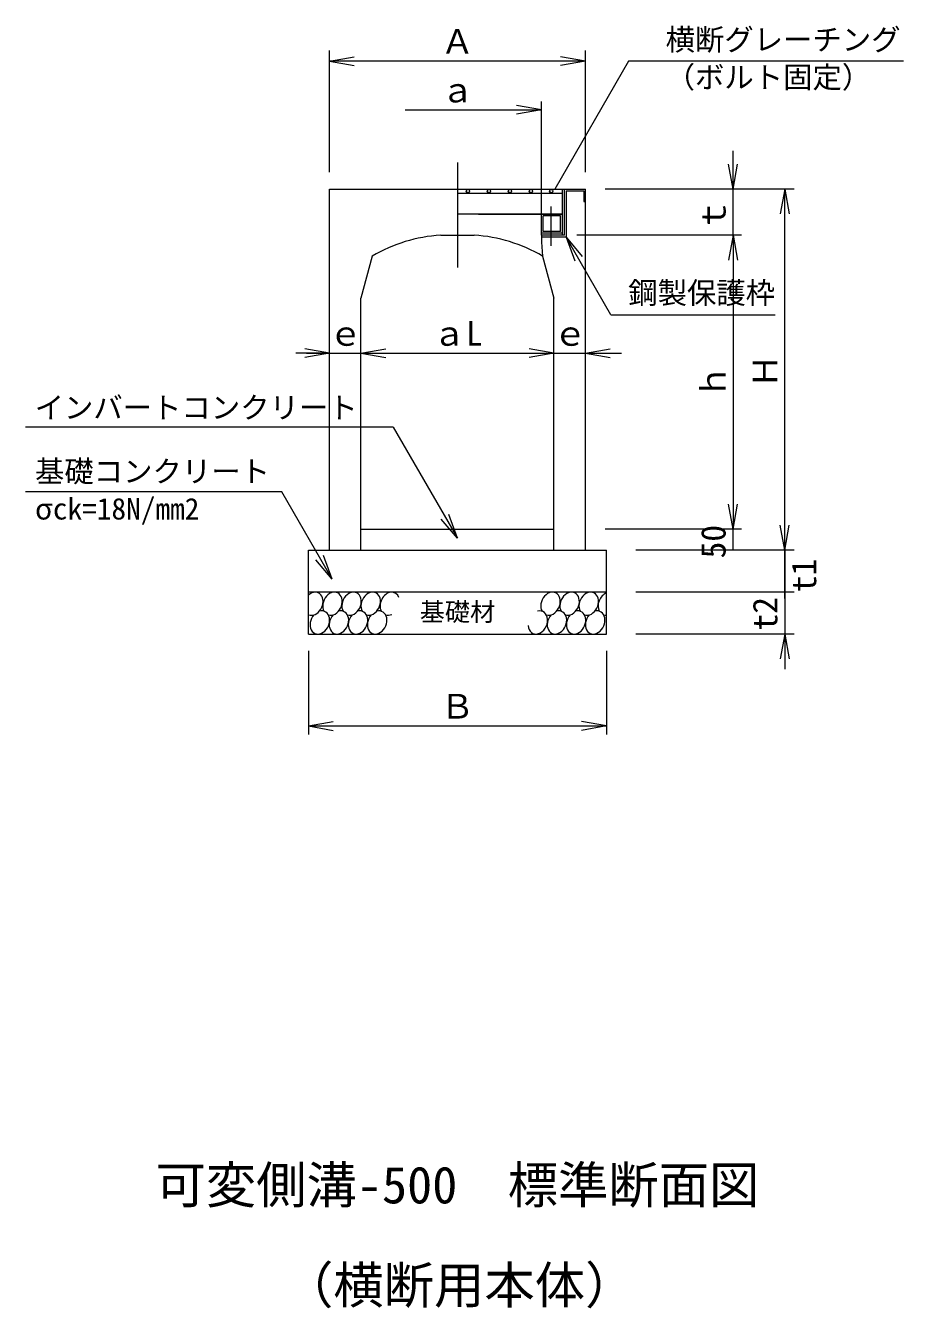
# Model space of a CAD drawing. Units: millimetres, scale not verified. Extents: x -9827 to 24783, y 2654 to 14130.
# Drawn here: x 6449 to 8536, y 5778 to 8833 of the extents above; entities that cross this region are included whole.
import ezdxf
from ezdxf.enums import TextEntityAlignment as Align

# ---------------------------------------------------------------- set-up
doc = ezdxf.new("R2010")
doc.units = ezdxf.units.MM
doc.header["$LTSCALE"] = 20
doc.layers.add('Layer1', color=4, linetype='Continuous', lineweight=18)
doc.styles.add('ＭＳ ゴシック-5.0-0.0', font='')
doc.styles.get('ＭＳ ゴシック-5.0-0.0').set_extended_font_data('ＭＳ ゴシック-5.0-0.0')

msp = doc.modelspace()

# ---------------------------------------------------------------- linework, layer by layer
at = {"layer": 'Layer1'}
for p, q in [((7173.12, 8484.25), (7173.12, 8773.96)), ((7783.12, 8484.25), (7783.12, 8773.96)), ((7173.12, 8748.69), (7232.21, 8759.11)), ((7173.12, 8748.69), (7232.21, 8738.27)), ((7783.12, 8748.69), (7173.12, 8748.69)), ((7885.94, 8748.69), (7710.17, 8444.25)), ((7783.12, 8748.69), (7724.03, 8759.11)), ((7783.12, 8748.69), (7724.03, 8738.27)), ((8541.01, 8748.69), (7885.94, 8748.69)), ((7678.12, 8371.25), (7678.12, 8652.82)), ((7353.69, 8632.82), (7678.12, 8632.82)), ((7678.12, 8632.82), (7619.03, 8643.24)), ((7678.12, 8632.82), (7619.03, 8622.4)), ((8134.91, 8319.25), (8134.91, 8535.45)), ((7478.12, 8507.17), (7478.12, 8256.95)), ((8134.91, 8444.25), (8124.5, 8503.34)), ((8134.91, 8444.25), (8145.33, 8503.34)), ((7173.12, 8444.25), (7783.12, 8444.25)), ((7173.12, 7584.25), (7173.12, 8444.25)), ((7478.12, 8434.25), (7728.12, 8434.25)), ((7728.12, 8334.25), (7728.12, 8444.25)), ((7733.12, 8334.25), (7733.12, 8444.25)), ((7737.12, 8440.25), (7779.12, 8440.25)), ((7737.12, 8440.25), (7737.12, 8329.25)), ((7779.12, 8440.25), (7779.12, 8414.25)), ((7783.12, 7584.25), (7783.12, 8444.25)), ((8281.08, 8444.25), (7829.89, 8444.25)), ((8258.13, 8444.25), (8247.71, 8385.16)), ((8258.13, 8444.25), (8268.55, 8385.16)), ((8258.13, 7469.25), (8258.13, 8444.25)), ((7701.62, 8309.22), (7701.62, 8402.57)), ((7779.12, 8414.25), (7783.12, 8414.25)), ((7728.12, 8384.25), (7478.12, 8384.25)), ((7528.12, 8384.25), (7728.12, 8384.25)), ((7678.12, 8334.25), (7678.12, 8384.25)), ((7682.12, 8343.25), (7682.12, 8380.25)), ((7724.12, 8380.25), (7682.12, 8380.25)), ((7724.12, 8343.25), (7724.12, 8380.25)), ((7724.12, 8343.25), (7682.12, 8343.25)), ((7438.12, 8334.25), (7518.12, 8334.25)), ((7728.12, 8339.25), (7678.12, 8339.25)), ((7678.12, 8334.25), (7678.12, 8317.91)), ((7733.12, 8334.25), (7678.12, 8334.25)), ((7737.12, 8329.25), (7678.12, 8329.25)), ((7678.12, 8317.91), (7681.12, 8284.25)), ((7737.12, 8329.25), (7775.69, 8283.29)), ((7737.12, 8329.25), (7757.64, 8272.87)), ((7843.97, 8144.19), (7737.12, 8329.25)), ((8154.91, 8334.25), (7762.69, 8334.25)), ((8134.91, 8334.25), (8124.5, 8275.16)), ((8134.91, 8334.25), (8124.5, 8275.16)), ((8134.91, 8334.25), (8124.5, 8275.16)), ((8134.91, 8334.25), (8145.33, 8275.16)), ((8134.91, 8334.25), (8145.33, 8275.16)), ((8134.91, 8334.25), (8145.33, 8275.16)), ((8134.91, 8319.25), (8134.91, 7634.25)), ((7275.12, 8284.25), (7248.12, 8184.25)), ((7681.12, 8284.25), (7708.12, 8184.25)), ((7248.12, 7584.25), (7248.12, 8184.25)), ((7708.12, 7584.25), (7708.12, 8184.25)), ((7843.97, 8144.19), (8235.24, 8144.19)), ((7173.12, 8053.24), (7093.12, 8053.24)), ((7173.12, 8053.24), (7114.03, 8063.66)), ((7173.12, 8053.24), (7114.03, 8042.82)), ((7118.12, 8053.24), (7869.39, 8053.24)), ((7248.12, 8053.24), (7307.21, 8063.66)), ((7248.12, 8053.24), (7307.21, 8063.66)), ((7248.12, 8053.24), (7307.21, 8042.82)), ((7248.12, 8053.24), (7307.21, 8042.82)), ((7708.12, 8053.24), (7649.03, 8063.66)), ((7708.12, 8053.24), (7649.03, 8063.66)), ((7708.12, 8053.24), (7649.03, 8042.82)), ((7708.12, 8053.24), (7649.03, 8042.82)), ((7783.12, 8053.24), (7842.21, 8063.66)), ((7783.12, 8053.24), (7842.21, 8042.82)), ((7325.19, 7877.11), (6448.88, 7877.11)), ((7325.19, 7877.11), (7478.12, 7612.22)), ((7059.7, 7722.72), (6448.88, 7722.72)), ((7179.47, 7515.27), (7059.7, 7722.72)), ((8134.91, 7634.25), (8124.5, 7693.34)), ((8134.91, 7634.25), (8124.5, 7693.34)), ((8134.91, 7634.25), (8145.33, 7693.34)), ((8134.91, 7634.25), (8145.33, 7693.34)), ((7478.12, 7612.22), (7439.56, 7658.18)), ((7478.12, 7612.22), (7457.6, 7668.6)), ((8258.13, 7584.25), (8247.71, 7643.34)), ((8258.13, 7584.25), (8268.55, 7643.34)), ((7248.12, 7634.25), (7708.12, 7634.25)), ((8154.91, 7634.25), (7829.89, 7634.25)), ((8134.91, 7584.25), (8134.91, 7634.25)), ((7123.12, 7584.25), (7833.12, 7584.25)), ((7123.12, 7384.25), (7123.12, 7584.25)), ((7833.12, 7384.25), (7833.12, 7584.25)), ((8281.08, 7584.25), (7902.92, 7584.25)), ((8258.13, 7584.25), (8258.13, 7344.25)), ((7179.47, 7515.27), (7140.9, 7561.23)), ((7179.47, 7515.27), (7158.95, 7571.65)), ((7833.12, 7484.25), (7123.12, 7484.25)), ((8281.08, 7484.25), (7902.92, 7484.25)), ((8258.13, 7464.25), (8258.13, 7384.25)), ((8258.13, 7464.25), (8258.13, 7364.25)), ((7123.12, 7384.25), (7833.12, 7384.25)), ((8281.08, 7384.25), (7902.92, 7384.25)), ((8258.13, 7384.25), (8247.71, 7325.16)), ((8258.13, 7384.25), (8258.13, 7300.59)), ((8258.13, 7384.25), (8268.55, 7325.16)), ((7123.12, 7344.25), (7123.12, 7145.28)), ((7833.12, 7344.25), (7833.12, 7145.28)), ((7123.12, 7165.28), (7182.21, 7175.7)), ((7123.12, 7165.28), (7833.12, 7165.28)), ((7123.12, 7165.28), (7182.21, 7154.87)), ((7833.12, 7165.28), (7774.03, 7175.7)), ((7833.12, 7165.28), (7774.03, 7154.87))]:
    msp.add_line(p, q, dxfattribs=at)
for centre in [(7503.12, 8439.25), (7553.12, 8439.25), (7603.12, 8439.25), (7653.12, 8439.25), (7701.62, 8439.25)]:
    msp.add_circle(centre, 4, dxfattribs=at)
for centre, start, end in [((7461.25, 7968.17), 93.61488, 120.49175), ((7494.99, 7968.17), 59.50825, 86.38512)]:
    msp.add_arc(centre, 366.82, start, end, dxfattribs=at)
for centre, start_param, end_param in [((7134.75, 7456.43), 3.1641089, 7.3535633), ((7180.27, 7456.43), 3.2518953, 8.9063261), ((7225.8, 7456.43), 3.2518953, 8.9063261), ((7271.32, 7456.43), 3.2518953, 8.9063261), ((7699.99, 7456.43), 3.2518953, 8.9063261), ((7745.51, 7456.43), 3.2518953, 8.9063261), ((7791.04, 7456.43), 3.2518953, 8.9063261), ((7316.84, 7456.43), 5.610227, 8.9063261), ((7836.56, 7456.43), 0.6949414, 2.6231408), ((7150.13, 7411.76), 1.1965976, 6.8860585), ((7195.65, 7411.76), 1.1965976, 6.8860585), ((7241.17, 7411.76), 1.1965976, 6.8860585), ((7286.7, 7411.76), 1.1965976, 6.8860585), ((7316.84, 7456.43), 3.2518953, 3.8893366), ((7669.84, 7411.76), 2.1791837, 6.8860585), ((7715.37, 7411.76), 1.1965976, 6.8860585), ((7760.89, 7411.76), 1.1965976, 6.8860585), ((7806.41, 7411.76), 1.1965976, 6.8860585), ((7836.56, 7456.43), 3.2518953, 3.5395455)]:
    msp.add_ellipse(centre, major_axis=(12.08, 25.9), ratio=0.766667, start_param=start_param, end_param=end_param, dxfattribs=at)

# ---------------------------------------------------------------- texts
at = {"layer": 'Layer1', "color": 7, "style": 'ＭＳ ゴシック-5.0-0.0'}
for s, p in [('横断グレーチング', (7974.33, 8759.17)), ('（ボルト固定）', (7974.33, 8669.58)), ('鋼製保護枠', (7885.24, 8155.97)), ('インバートコンクリート', (6470.3, 7882.68)), ('基礎コンクリート', (6471.24, 7730.66)), ('σck=18N/mm2', (6471.24, 7641.64))]:
    msp.add_text(s, height=51.32, dxfattribs=at).set_placement(p, align=Align.BOTTOM_LEFT)
for s, height, p in [('Ａ', 58.65, (7478.12, 8748.69)), ('ａ', 58.65, (7478.12, 8632.82)), ('ａL', 58.65, (7478.12, 8053.24)), ('ｅ', 58.65, (7211.41, 8053.24)), ('ｅ', 58.65, (7746.49, 8053.24)), ('基礎材', 43.99, (7478.12, 7402.09)), ('Ｂ', 58.65, (7478.12, 7165.28))]:
    msp.add_text(s, height=height, dxfattribs=at).set_placement(p, align=Align.BOTTOM_CENTER)
for s, p in [('ｔ', (8134.91, 8381.75)), ('ｈ', (8134.91, 7985.13)), ('Ｈ', (8258.13, 8010.22)), ('50', (8134.91, 7604.25)), ('t1', (8350.78, 7523.65)), ('t2', (8258.13, 7432.51))]:
    msp.add_text(s, height=58.65, rotation=90, dxfattribs=at).set_placement(p, align=Align.BOTTOM_CENTER)
for s, p in [('可変側溝-500\u3000標準断面図', (7478.12, 6116.03)), ('（横断用本体）', (7482.34, 5877.59))]:
    msp.add_text(s, height=87.98, dxfattribs=at).set_placement(p, align=Align.TOP_CENTER)

doc.saveas('drawing.dxf')
